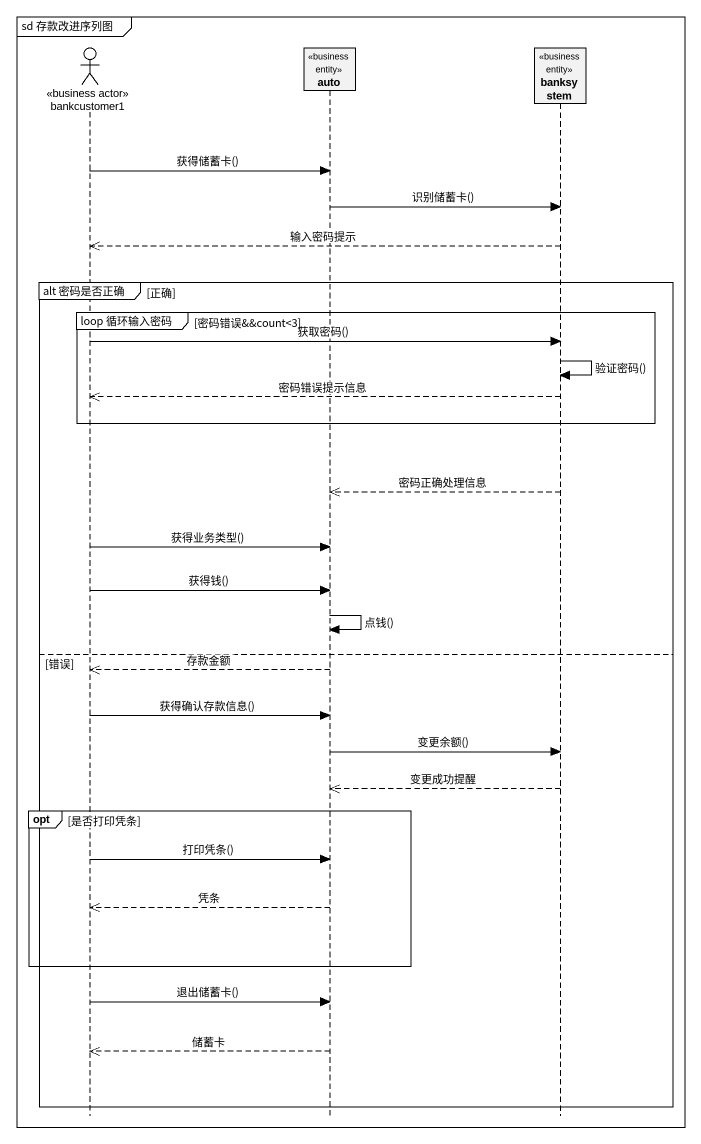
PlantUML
@startuml
mainframe sd 存款改进序列图
hide footbox
actor bankcustomer1 <<business actor>>
participant auto <<business entity>>
participant banksystem <<business entity>>

bankcustomer1 -> auto : 获得储蓄卡()
auto -> banksystem : 识别储蓄卡()
banksystem -->> bankcustomer1 : 输入密码提示
group alt 密码是否正确 [正确]
  group loop 循环输入密码 [密码错误&&count<3]
    bankcustomer1 -> banksystem : 获取密码()
    banksystem -> banksystem : 验证密码()
    banksystem -->> bankcustomer1 : 密码错误提示信息
  end
  banksystem -->> auto : 密码正确处理信息
  bankcustomer1 -> auto : 获得业务类型()
  bankcustomer1 -> auto : 获得钱()
  auto -> auto : 点钱()
else 错误
  auto -->> bankcustomer1 : 存款金额
  bankcustomer1 -> auto : 获得确认存款信息()
  auto -> banksystem : 变更余额()
  banksystem -->> auto : 变更成功提醒
  opt 是否打印凭条
    bankcustomer1 -> auto : 打印凭条()
    auto -->> bankcustomer1 : 凭条
  end
  bankcustomer1 -> auto : 退出储蓄卡()
  auto -->> bankcustomer1 : 储蓄卡
end
@enduml
